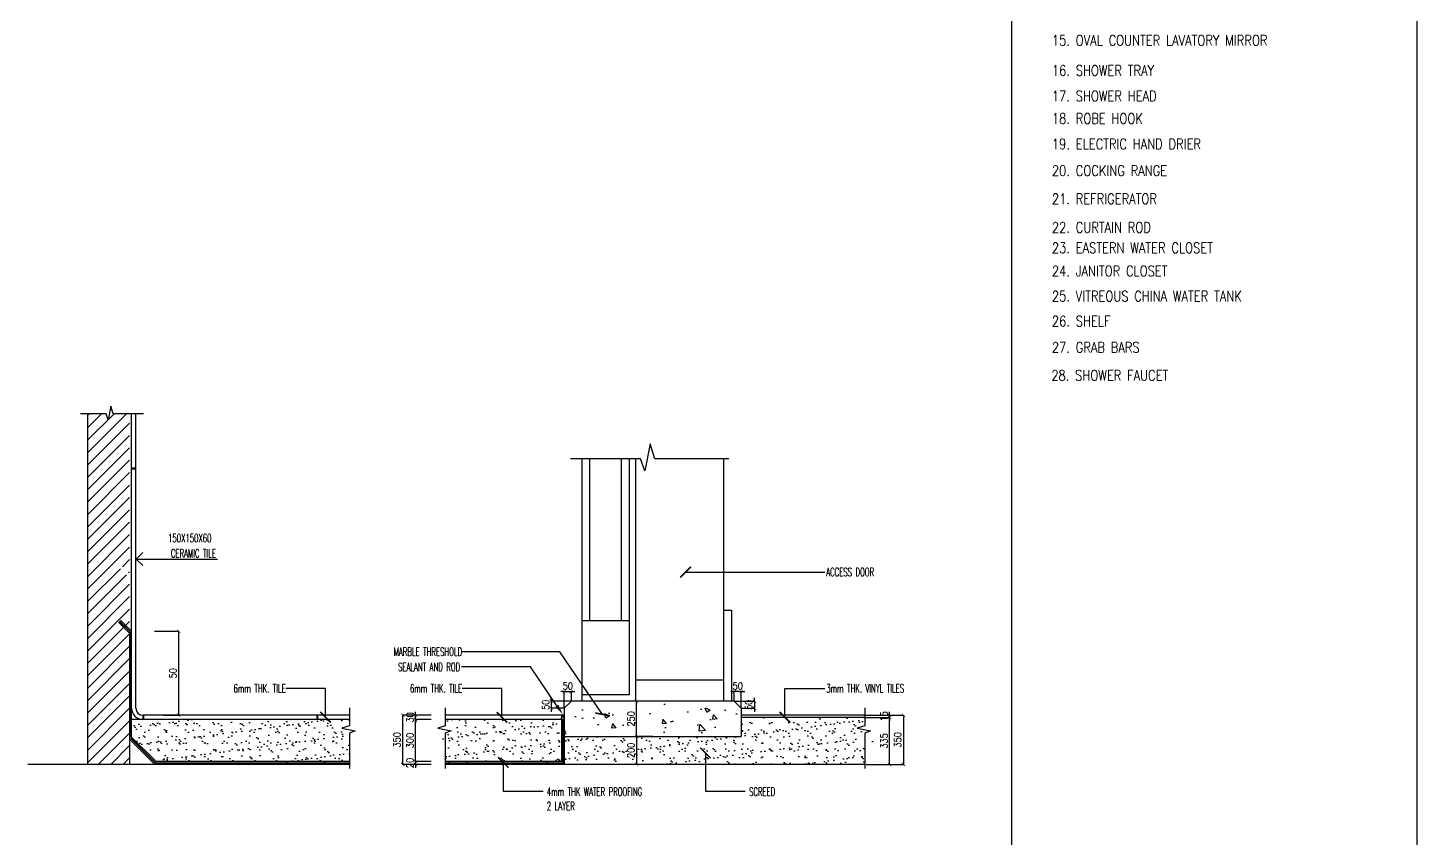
# Model space of a CAD drawing. Extents: x -203233 to -174356, y 196485 to 216410.
# Drawn here: x -184804 to -174908, y 204912 to 210688 of the extents above; entities that cross this region are included whole.
import ezdxf
from ezdxf.enums import TextEntityAlignment as Align

# ---------------------------------------------------------------- set-up
doc = ezdxf.new("R2010")
doc.units = 0
doc.header["$LTSCALE"] = 500
doc.header["$MEASUREMENT"] = 0
doc.linetypes.add('HIDDEN2', pattern=[0.1875, 0.125, -0.0625])
doc.layers.get('0').update_dxf_attribs({"linetype": 'CONTINUOUS'})
doc.layers.get('DEFPOINTS').update_dxf_attribs({"linetype": 'CONTINUOUS'})
for name, color, linetype in [('Dimout', 4, 'CONTINUOUS'), ('HatchA', 11, 'CONTINUOUS'), ('Plaster', 7, 'CONTINUOUS'), ('TITLE', 1, 'CONTINUOUS'), ('TXT', 2, 'CONTINUOUS'), ('WALL', 6, 'CONTINUOUS'), ('WallPartition', 2, 'CONTINUOUS'), ('Windows', 9, 'CONTINUOUS')]:
    doc.layers.add(name, color=color, linetype=linetype)
doc.styles.add('DIM', font='simplex.shx', dxfattribs={"width": 0.85})
doc.styles.add('ROMANS', font='romans.shx', dxfattribs={"width": 0.6})
doc.dimstyles.new('DIM1-25', dxfattribs={"dimscale": 25, "dimtxt": 2, "dimasz": 1, "dimexe": 1, "dimexo": 1, "dimgap": 0.6, "dimtad": 1, "dimdec": 0, "dimdsep": 46, "dimtxsty": 'DIM', "dimblk1": 'ARCHTICK', "dimblk2": 'ARCHTICK', "dimsah": 1, "dimcen": 0.09, "dimdle": 1, "dimclrd": 256, "dimclrt": 2, "dimadec": 0, "dimazin": 0, "dimtfac": 1, "dimtdec": 0, "dimtix": 1, "dimtmove": 1, "dimatfit": 3, "dimldrblk": 'ARCHTICK', "dimfxl": 0, "dimtvp": 2, "dimtolj": 1, "dimtzin": 0, "dimarcsym": 0})

# ---------------------------------------------------------------- blocks, each defined once
blk = doc.blocks.new('A0-BOX')
at = {"layer": 'TITLE'}
for p, q in [((101.75, 0), (101.75, 79.7)), ((113.3, 0), (113.3, 79.7))]:
    blk.add_line(p, q, dxfattribs=at)
blk = doc.blocks.new('_ARCHTICK')
at = {"color": 0, "linetype": 'ByBlock', "const_width": 0.15}
blk.add_lwpolyline([(-0.5, -0.5), (0.5, 0.5)], dxfattribs=at)
blk = doc.blocks.new('*D143')
at = {"layer": 'DEFPOINTS', "color": 0}
for p in [(-241547.8, 175065.4), (-241454, 175065.4), (-241404, 175115.4)]:
    blk.add_point(p, dxfattribs=at)
at = {"layer": 'Dimout', "color": 0, "lineweight": -2}
for p, q in [((-241404.7, 175115.4), (-241548.6, 175115.4)), ((-241454.7, 175065.4), (-241548.6, 175065.4))]:
    blk.add_line(p, q, dxfattribs=at)
at = {"layer": 'Dimout', "lineweight": -2}
for p, q in [((-241547.8, 175115.4), (-241547.8, 175140.4)), ((-241547.8, 175115.4), (-241547.8, 175065.4)), ((-241547.8, 175065.4), (-241547.8, 175040.4))]:
    blk.add_line(p, q, dxfattribs=at)
at = {"layer": 'Dimout', "lineweight": -2, "xscale": 25, "yscale": 25, "zscale": 25}
for p, rotation in [((-241547.8, 175115.4), 270), ((-241547.8, 175065.4), 90)]:
    blk.add_blockref('_ARCHTICK', p, dxfattribs=dict(at, rotation=rotation))
at = {"layer": 'Dimout', "color": 2, "insert": (-241587.8, 175090.4), "char_height": 50, "attachment_point": 5, "rotation": 90, "style": 'DIM'}
blk.add_mtext('\\A1;50', dxfattribs=at)
blk = doc.blocks.new('*D144')
at = {"layer": 'DEFPOINTS', "color": 0}
for p in [(-241404, 175184.3), (-241454, 175065.4), (-241404, 175115.4)]:
    blk.add_point(p, dxfattribs=at)
at = {"layer": 'Dimout', "lineweight": -2}
for p, q in [((-241454, 175184.3), (-241479, 175184.3)), ((-241454, 175184.3), (-241404, 175184.3)), ((-241404, 175184.3), (-241379, 175184.3))]:
    blk.add_line(p, q, dxfattribs=at)
at = {"layer": 'Dimout', "color": 0, "lineweight": -2}
for p, q in [((-241454, 175066.1), (-241454, 175185)), ((-241404, 175116.1), (-241404, 175185))]:
    blk.add_line(p, q, dxfattribs=at)
at = {"layer": 'Dimout', "lineweight": -2, "xscale": 25, "yscale": 25, "zscale": 25}
blk.add_blockref('_ARCHTICK', (-241454, 175184.3), dxfattribs=at)
at = {"layer": 'Dimout', "lineweight": -2, "xscale": 25, "yscale": 25, "zscale": 25, "rotation": 180}
blk.add_blockref('_ARCHTICK', (-241404, 175184.3), dxfattribs=at)
at = {"layer": 'Dimout', "color": 2, "insert": (-241429, 175224.3), "char_height": 50, "attachment_point": 5, "style": 'DIM'}
blk.add_mtext('\\A1;50', dxfattribs=at)
blk = doc.blocks.new('*D145')
at = {"layer": 'DEFPOINTS', "color": 0}
for p in [(-240244, 175184.3), (-240244, 175115.4), (-240194, 175065.4)]:
    blk.add_point(p, dxfattribs=at)
at = {"layer": 'Dimout', "lineweight": -2}
for p, q in [((-240244, 175184.3), (-240269, 175184.3)), ((-240194, 175184.3), (-240244, 175184.3)), ((-240194, 175184.3), (-240169, 175184.3))]:
    blk.add_line(p, q, dxfattribs=at)
at = {"layer": 'Dimout', "color": 0, "lineweight": -2}
for p, q in [((-240244, 175116.1), (-240244, 175185)), ((-240194, 175066.1), (-240194, 175185))]:
    blk.add_line(p, q, dxfattribs=at)
at = {"layer": 'Dimout', "lineweight": -2, "xscale": 25, "yscale": 25, "zscale": 25}
blk.add_blockref('_ARCHTICK', (-240244, 175184.3), dxfattribs=at)
at = {"layer": 'Dimout', "lineweight": -2, "xscale": 25, "yscale": 25, "zscale": 25, "rotation": 180}
blk.add_blockref('_ARCHTICK', (-240194, 175184.3), dxfattribs=at)
at = {"layer": 'Dimout', "color": 2, "insert": (-240219, 175224.3), "char_height": 50, "attachment_point": 5, "style": 'DIM'}
blk.add_mtext('\\A1;50', dxfattribs=at)
blk = doc.blocks.new('*D146')
at = {"layer": 'DEFPOINTS', "color": 0}
for p in [(-240244, 175115.4), (-240194, 175065.4), (-240100.2, 175065.4)]:
    blk.add_point(p, dxfattribs=at)
at = {"layer": 'Dimout', "color": 0, "lineweight": -2}
for p, q in [((-240243.2, 175115.4), (-240099.4, 175115.4)), ((-240193.2, 175065.4), (-240099.4, 175065.4))]:
    blk.add_line(p, q, dxfattribs=at)
at = {"layer": 'Dimout', "lineweight": -2}
for p, q in [((-240100.2, 175115.4), (-240100.2, 175140.4)), ((-240100.2, 175115.4), (-240100.2, 175065.4)), ((-240100.2, 175065.4), (-240100.2, 175040.4))]:
    blk.add_line(p, q, dxfattribs=at)
at = {"layer": 'Dimout', "lineweight": -2, "xscale": 25, "yscale": 25, "zscale": 25}
for p, rotation in [((-240100.2, 175115.4), 270), ((-240100.2, 175065.4), 90)]:
    blk.add_blockref('_ARCHTICK', p, dxfattribs=dict(at, rotation=rotation))
at = {"layer": 'Dimout', "color": 2, "insert": (-240140.2, 175090.4), "char_height": 50, "attachment_point": 5, "rotation": 90, "style": 'DIM'}
blk.add_mtext('\\A1;50', dxfattribs=at)
blk = doc.blocks.new('*D147')
at = {"layer": 'DEFPOINTS', "color": 0}
for p in [(-240939.7, 175115.4), (-240896.8, 175115.4), (-240824, 174865.4)]:
    blk.add_point(p, dxfattribs=at)
at = {"layer": 'Dimout', "color": 0, "lineweight": -2}
for p, q in [((-240897.6, 175115.4), (-240940.5, 175115.4)), ((-240824.7, 174865.4), (-240940.5, 174865.4))]:
    blk.add_line(p, q, dxfattribs=at)
at = {"layer": 'Dimout', "lineweight": -2}
blk.add_line((-240939.7, 174864.6), (-240939.7, 175116.1), dxfattribs=at)
at = {"layer": 'Dimout', "lineweight": -2, "xscale": 25, "yscale": 25, "zscale": 25}
for p, rotation in [((-240939.7, 175115.4), 90), ((-240939.7, 174865.4), 270)]:
    blk.add_blockref('_ARCHTICK', p, dxfattribs=dict(at, rotation=rotation))
at = {"layer": 'Dimout', "color": 2, "insert": (-240979.7, 174990.4), "char_height": 50, "attachment_point": 5, "rotation": 90, "style": 'DIM'}
blk.add_mtext('\\A1;250', dxfattribs=at)
blk = doc.blocks.new('*D148')
at = {"layer": 'DEFPOINTS', "color": 0}
for p in [(-240824, 174865.4), (-240939.7, 174665.4), (-240824, 174665.4)]:
    blk.add_point(p, dxfattribs=at)
at = {"layer": 'Dimout', "color": 0, "lineweight": -2}
for p, q in [((-240824.7, 174865.4), (-240940.5, 174865.4)), ((-240824.7, 174665.4), (-240940.5, 174665.4))]:
    blk.add_line(p, q, dxfattribs=at)
at = {"layer": 'Dimout', "lineweight": -2}
blk.add_line((-240939.7, 174866.1), (-240939.7, 174664.6), dxfattribs=at)
at = {"layer": 'Dimout', "lineweight": -2, "xscale": 25, "yscale": 25, "zscale": 25}
for p, rotation in [((-240939.7, 174865.4), 90), ((-240939.7, 174665.4), 270)]:
    blk.add_blockref('_ARCHTICK', p, dxfattribs=dict(at, rotation=rotation))
at = {"layer": 'Dimout', "color": 2, "insert": (-240979.7, 174765.4), "char_height": 50, "attachment_point": 5, "rotation": 90, "style": 'DIM'}
blk.add_mtext('\\A1;200', dxfattribs=at)
blk = doc.blocks.new('*D152')
at = {"layer": 'DEFPOINTS', "color": 0}
for p in [(-239297.4, 175015.4), (-239297.4, 174665.4), (-239039.1, 174665.4)]:
    blk.add_point(p, dxfattribs=at)
at = {"layer": 'Dimout', "color": 0, "lineweight": -2}
for p, q in [((-239296.6, 175015.4), (-239038.4, 175015.4)), ((-239296.6, 174665.4), (-239038.4, 174665.4))]:
    blk.add_line(p, q, dxfattribs=at)
at = {"layer": 'Dimout', "lineweight": -2}
blk.add_line((-239039.1, 175016.1), (-239039.1, 174664.6), dxfattribs=at)
at = {"layer": 'Dimout', "lineweight": -2, "xscale": 25, "yscale": 25, "zscale": 25}
for p, rotation in [((-239039.1, 175015.4), 90), ((-239039.1, 174665.4), 270)]:
    blk.add_blockref('_ARCHTICK', p, dxfattribs=dict(at, rotation=rotation))
at = {"layer": 'Dimout', "color": 2, "insert": (-239079.1, 174840.4), "char_height": 50, "attachment_point": 5, "rotation": 90, "style": 'DIM'}
blk.add_mtext('\\A1;350', dxfattribs=at)
blk = doc.blocks.new('*D153')
at = {"layer": 'DEFPOINTS', "color": 0}
for p in [(-239322.4, 175015.4), (-239320.5, 175000.4), (-239138.1, 175015.4)]:
    blk.add_point(p, dxfattribs=at)
at = {"layer": 'Dimout', "color": 0, "lineweight": -2}
for p, q in [((-239321.6, 175015.4), (-239137.3, 175015.4)), ((-239319.7, 175000.4), (-239137.3, 175000.4))]:
    blk.add_line(p, q, dxfattribs=at)
at = {"layer": 'Dimout', "lineweight": -2}
for p, q in [((-239138.1, 175015.4), (-239138.1, 175040.4)), ((-239138.1, 175000.4), (-239138.1, 175015.4)), ((-239138.1, 175000.4), (-239138.1, 174975.4))]:
    blk.add_line(p, q, dxfattribs=at)
at = {"layer": 'Dimout', "lineweight": -2, "xscale": 25, "yscale": 25, "zscale": 25}
for p, rotation in [((-239138.1, 175015.4), 270), ((-239138.1, 175000.4), 90)]:
    blk.add_blockref('_ARCHTICK', p, dxfattribs=dict(at, rotation=rotation))
at = {"layer": 'Dimout', "color": 2, "insert": (-239178.1, 175007.9), "char_height": 50, "attachment_point": 5, "rotation": 90, "style": 'DIM'}
blk.add_mtext('\\A1;15', dxfattribs=at)
blk = doc.blocks.new('*D154')
at = {"layer": 'DEFPOINTS', "color": 0}
for p in [(-239320.5, 175000.4), (-239138.1, 175000.4), (-239306, 174665.4)]:
    blk.add_point(p, dxfattribs=at)
at = {"layer": 'Dimout', "color": 0, "lineweight": -2}
for p, q in [((-239319.7, 175000.4), (-239137.3, 175000.4)), ((-239305.3, 174665.4), (-239137.3, 174665.4))]:
    blk.add_line(p, q, dxfattribs=at)
at = {"layer": 'Dimout', "lineweight": -2}
blk.add_line((-239138.1, 174664.6), (-239138.1, 175001.1), dxfattribs=at)
at = {"layer": 'Dimout', "lineweight": -2, "xscale": 25, "yscale": 25, "zscale": 25}
for p, rotation in [((-239138.1, 175000.4), 90), ((-239138.1, 174665.4), 270)]:
    blk.add_blockref('_ARCHTICK', p, dxfattribs=dict(at, rotation=rotation))
at = {"layer": 'Dimout', "color": 2, "insert": (-239178.1, 174832.9), "char_height": 50, "attachment_point": 5, "rotation": 90, "style": 'DIM'}
blk.add_mtext('\\A1;335', dxfattribs=at)
blk = doc.blocks.new('*D150')
at = {"layer": 'DEFPOINTS', "color": 0}
for p in [(-242513.8, 174985.4), (-242401.3, 174985.4), (-242401.3, 174685.4)]:
    blk.add_point(p, dxfattribs=at)
at = {"layer": 'Dimout', "color": 0, "lineweight": -2}
for p, q in [((-242402.1, 174985.4), (-242514.6, 174985.4)), ((-242402.1, 174685.4), (-242514.6, 174685.4))]:
    blk.add_line(p, q, dxfattribs=at)
at = {"layer": 'Dimout', "lineweight": -2}
blk.add_line((-242513.8, 174684.6), (-242513.8, 174986.1), dxfattribs=at)
at = {"layer": 'Dimout', "lineweight": -2, "xscale": 25, "yscale": 25, "zscale": 25}
for p, rotation in [((-242513.8, 174985.4), 90), ((-242513.8, 174685.4), 270)]:
    blk.add_blockref('_ARCHTICK', p, dxfattribs=dict(at, rotation=rotation))
at = {"layer": 'Dimout', "color": 2, "insert": (-242553.8, 174835.4), "char_height": 50, "attachment_point": 5, "rotation": 90, "style": 'DIM'}
blk.add_mtext('\\A1;300', dxfattribs=at)
blk = doc.blocks.new('*D149')
at = {"layer": 'DEFPOINTS', "color": 0}
for p in [(-242513.8, 175015.4), (-242401.3, 175015.4), (-242401.3, 174985.4)]:
    blk.add_point(p, dxfattribs=at)
at = {"layer": 'Dimout', "color": 0, "lineweight": -2}
for p, q in [((-242402.1, 175015.4), (-242514.6, 175015.4)), ((-242402.1, 174985.4), (-242514.6, 174985.4))]:
    blk.add_line(p, q, dxfattribs=at)
at = {"layer": 'Dimout', "lineweight": -2}
for p, q in [((-242513.8, 175015.4), (-242513.8, 175040.4)), ((-242513.8, 174985.4), (-242513.8, 175015.4)), ((-242513.8, 174985.4), (-242513.8, 174960.4))]:
    blk.add_line(p, q, dxfattribs=at)
at = {"layer": 'Dimout', "lineweight": -2, "xscale": 25, "yscale": 25, "zscale": 25}
for p, rotation in [((-242513.8, 175015.4), 270), ((-242513.8, 174985.4), 90)]:
    blk.add_blockref('_ARCHTICK', p, dxfattribs=dict(at, rotation=rotation))
at = {"layer": 'Dimout', "color": 2, "insert": (-242553.8, 175000.4), "char_height": 50, "attachment_point": 5, "rotation": 90, "style": 'DIM'}
blk.add_mtext('\\A1;30', dxfattribs=at)
blk = doc.blocks.new('*D142')
at = {"layer": 'DEFPOINTS', "color": 0}
for p in [(-242604.7, 175015.4), (-242401.3, 175015.4), (-242401.3, 174665.4)]:
    blk.add_point(p, dxfattribs=at)
at = {"layer": 'Dimout', "color": 0, "lineweight": -2}
for p, q in [((-242402.1, 175015.4), (-242605.5, 175015.4)), ((-242402.1, 174665.4), (-242605.5, 174665.4))]:
    blk.add_line(p, q, dxfattribs=at)
at = {"layer": 'Dimout', "lineweight": -2}
blk.add_line((-242604.7, 174664.6), (-242604.7, 175016.1), dxfattribs=at)
at = {"layer": 'Dimout', "lineweight": -2, "xscale": 25, "yscale": 25, "zscale": 25}
for p, rotation in [((-242604.7, 175015.4), 90), ((-242604.7, 174665.4), 270)]:
    blk.add_blockref('_ARCHTICK', p, dxfattribs=dict(at, rotation=rotation))
at = {"layer": 'Dimout', "color": 2, "insert": (-242644.7, 174840.4), "char_height": 50, "attachment_point": 5, "rotation": 90, "style": 'DIM'}
blk.add_mtext('\\A1;350', dxfattribs=at)
blk = doc.blocks.new('*D151')
at = {"layer": 'DEFPOINTS', "color": 0}
for p in [(-242513.8, 174685.4), (-242401.3, 174685.4), (-242401.3, 174665.4)]:
    blk.add_point(p, dxfattribs=at)
at = {"layer": 'Dimout', "color": 0, "lineweight": -2}
for p, q in [((-242402.1, 174685.4), (-242514.6, 174685.4)), ((-242402.1, 174665.4), (-242514.6, 174665.4))]:
    blk.add_line(p, q, dxfattribs=at)
at = {"layer": 'Dimout', "lineweight": -2}
for p, q in [((-242513.8, 174685.4), (-242513.8, 174710.4)), ((-242513.8, 174665.4), (-242513.8, 174685.4)), ((-242513.8, 174665.4), (-242513.8, 174640.4))]:
    blk.add_line(p, q, dxfattribs=at)
at = {"layer": 'Dimout', "lineweight": -2, "xscale": 25, "yscale": 25, "zscale": 25}
for p, rotation in [((-242513.8, 174685.4), 270), ((-242513.8, 174665.4), 90)]:
    blk.add_blockref('_ARCHTICK', p, dxfattribs=dict(at, rotation=rotation))
at = {"layer": 'Dimout', "color": 2, "insert": (-242553.8, 174675.4), "char_height": 50, "attachment_point": 5, "rotation": 90, "style": 'DIM'}
blk.add_mtext('\\A1;20', dxfattribs=at)
blk = doc.blocks.new('*D155')
at = {"layer": 'DEFPOINTS', "color": 0}
for p in [(-244373.1, 175615), (-244200.1, 175615), (-244312.6, 175015.4)]:
    blk.add_point(p, dxfattribs=at)
at = {"layer": 'Dimout', "color": 0, "lineweight": -2}
for p, q in [((-244372.4, 175615), (-244199.3, 175615)), ((-244311.8, 175015.4), (-244199.3, 175015.4))]:
    blk.add_line(p, q, dxfattribs=at)
at = {"layer": 'Dimout', "lineweight": -2}
blk.add_line((-244200.1, 175014.6), (-244200.1, 175615.7), dxfattribs=at)
at = {"layer": 'Dimout', "lineweight": -2, "xscale": 25, "yscale": 25, "zscale": 25}
for p, rotation in [((-244200.1, 175615), 90), ((-244200.1, 175015.4), 270)]:
    blk.add_blockref('_ARCHTICK', p, dxfattribs=dict(at, rotation=rotation))
at = {"layer": 'Dimout', "color": 2, "insert": (-244240.1, 175315.2), "char_height": 50, "attachment_point": 5, "rotation": 90, "style": 'DIM'}
blk.add_mtext('\\A1;50', dxfattribs=at)
blk = doc.blocks.new('A$C36A622BA')
at = {"layer": 'HatchA'}
h = blk.add_hatch(dxfattribs=at)
h.set_pattern_fill('ANSI31', color=256, scale=500, style=0)
h.set_pattern_definition([(45, (245028.43, -174338.604), (-44.194174, 44.194174), [])])
h.paths.add_polyline_path([(725.4, 2825.7), (425.4, 2825.7), (425.4, 326.8), (725.4, 326.8), (725.4, 1655.6), (648.7, 1732.3), (662.9, 1746.4), (725.4, 1683.9)])
at = {"layer": 'Windows'}
h = blk.add_hatch(dxfattribs=at)
h.set_pattern_fill('AR-CONC', color=256, scale=50, style=0)
h.set_pattern_definition([(130, (-1250190.07, -904339.95), (-358.63009, -31.37607), [37.5, -412.5]), (185, (-1250190.07, -904339.95), (69.37567, 376.09607), [30, -330]), (79.5486, (-1250219.96, -904342.56), (-289.25469, 344.71977), [31.870095, -350.57106]), (133.8158, (-1250190.07, -904239.95), (-533.62052, -82.75951), [56.25, -618.75]), (83.3644, (-1250234.54, -904246.84), (-467.33135, 487.05894), [47.80514, -525.8565]), (188.8158, (-1250190.1, -904239.95), (-467.33097, 487.0593), [45, -495]), (159, (-1250240.07, -904264.95), (-298.453526, -201.309445), [37.5, -412.5]), (214, (-1250240.07, -904264.95), (-121.65767, 362.57502), [30, -330]), (108.5486, (-1250264.95, -904281.72), (-420.111314, 161.26525), [31.870095, -350.57106]), (142.5, (-1250190.07, -904339.95), (-6.079928, 166.446927), [0, -326, 0, -335, 0, -331.25]), (172.5, (-1250190.07, -904339.95), (-131.534769, 197.205856), [0, -191, 0, -318.5, 0, -126.25]), (212.5, (-1250078.57, -904339.95), (-266.911218, -11.277436), [0, -125, 0, -390, 0, -517.5]), (222.5, (-1250028.57, -904339.95), (-291.593085, 50.05249), [0, -162.5, 0, -259, 0, -367.5])])
h.paths.add_polyline_path([(3871.2, 776.8), (3821.2, 726.8), (3821.2, 526.8), (5081.2, 526.8), (5081.2, 726.8), (5031.2, 776.8)])
h = blk.add_hatch(dxfattribs=at)
h.set_pattern_fill('AR-SAND', color=256, scale=50, style=0)
h.set_pattern_definition([(37.5, (245028.43, -174338.6), (-3.149668, 96.341188), [0, -76, 0, -85, 0, -81.25]), (7.5, (245028.43, -174338.6), (88.488835, 141.107303), [0, -41, 0, -68.5, 0, -26.25]), (327.5, (244966.93, -174338.6), (155.707093, 0.282953), [0, -25, 0, -90, 0, -117.5]), (317.5, (244966.93, -174338.6), (150.30633, 43.88378), [0, -12.5, 0, -59, 0, -67.5])])
h.paths.add_polyline_path([(2290.9, 646.8), (819.5, 646.8), (739.5, 646.8), (739.5, 521.4), (914.2, 346.8), (2290.9, 346.8)])
h = blk.add_hatch(dxfattribs=at)
h.set_pattern_fill('AR-SAND', color=256, scale=50, style=0)
h.set_pattern_definition([(37.5, (1234008.78, -958350.7), (-3.149668, 96.3411885), [0, -76, 0, -85, 0, -81.25]), (7.5, (1234008.78, -958350.7), (88.488835, 141.107303), [0, -41, 0, -68.5, 0, -26.25]), (327.5, (1233947.28, -958350.7), (155.707093, 0.2829527), [0, -25, 0, -90, 0, -117.5]), (317.5, (1233947.28, -958350.7), (150.30633, 43.883778), [0, -12.5, 0, -59, 0, -67.5])])
h.paths.add_polyline_path([(5961.2, 326.8), (5961.2, 454.4), (6045.6, 485.4), (5853.2, 522.6), (5961.2, 556.7), (5961.2, 661.8), (5081.2, 661.8), (5081.2, 526.8), (3821.2, 526.8), (3821.2, 326.8)])
h.paths.add_polyline_path([(3801.2, 346.8), (3801.2, 646.8), (2973.6, 646.8), (2973.6, 556.7), (2865.5, 522.6), (3057.9, 485.4), (2973.6, 454.4), (2973.6, 346.8)])
at = {"layer": 'Dimout'}
for p, q in [((3579.7, 1021.4), (3087.9, 1021.4)), ((3768.3, 745.2), (3579.7, 1021.4))]:
    blk.add_line(p, q, dxfattribs=at)
blk.add_solid([(3778.6, 752.2), (3810.6, 683.3), (3758, 738.1)], dxfattribs=at)
at = {"layer": 'HatchA'}
for points in [[(2290.2, 730.5), (2290.2, 601.7), (2236.2, 584.7), (2332.3, 566.1), (2290.2, 550.6), (2290.2, 297.7)], [(2973.6, 730.5), (2973.6, 601.7), (2919.5, 584.7), (3015.7, 566.1), (2973.6, 550.6), (2973.6, 297.7)], [(5960.9, 730.5), (5960.9, 601.7), (5906.8, 584.7), (6003, 566.1), (5960.9, 550.6), (5960.9, 297.7)]]:
    blk.add_lwpolyline(points, dxfattribs=at)
at = {"layer": 'Plaster'}
for p, q in [((739.5, 726.8), (739.5, 2825.7)), ((769.5, 726.8), (769.5, 2825.7)), ((772.5, 1790.1), (1351.5, 1790.1)), ((4955.6, 926.8), (4327.8, 926.8)), ((2290.9, 676.8), (819.5, 676.8)), ((2290.9, 646.8), (819.5, 646.8)), ((3821.2, 676.8), (2973.6, 676.8)), ((3801.2, 646.8), (2973.6, 646.8)), ((5960.9, 676.8), (5081.2, 676.8))]:
    blk.add_line(p, q, dxfattribs=at)
for points in [[(823.1, 2825.7), (609, 2825.7), (592, 2879.7), (573.4, 2783.5), (557.9, 2825.7), (374.4, 2825.7)], [(4993.6, 2503.9), (4466.5, 2503.9), (4432.3, 2611.9), (4395.1, 2419.5), (4364.1, 2503.9), (3865.7, 2503.9)]]:
    blk.add_lwpolyline(points, dxfattribs=at)
for radius in [80, 50]:
    blk.add_arc((819.5, 726.8), radius, 180, 270, dxfattribs=at)
at = {"layer": 'WALL'}
for p, q in [((425.4, 2825.7), (425.4, 326.8)), ((772.5, 1790.1), (818.8, 1836.4)), ((772.5, 1790.1), (818.8, 1743.8)), ((648.7, 1337.8), (725.4, 1261.2)), ((662.9, 1352), (739.5, 1275.3)), ((725.4, 1261.2), (725.4, 326.8)), ((739.5, 521.4), (739.5, 1275.3)), ((3821.2, 726.8), (3871.2, 776.8)), ((3821.2, 726.8), (3821.2, 526.8)), ((5031.2, 776.8), (3871.2, 776.8)), ((5081.2, 726.8), (5031.2, 776.8)), ((5081.2, 726.8), (5081.2, 526.8)), ((1597.1, 646.8), (739.5, 646.8)), ((3801.2, 676.8), (3801.2, 346.8)), ((5961.2, 661.8), (5081.2, 661.8)), ((725.4, 507.2), (905.9, 326.8)), ((739.5, 521.4), (914.2, 346.8)), ((3821.2, 526.8), (5081.2, 526.8)), ((3821.2, 526.8), (3821.2, 326.8)), ((2290.9, 326.8), (0, 326.8)), ((2290.9, 346.8), (914.2, 346.8)), ((3801.2, 346.8), (2973.6, 346.8)), ((5961.2, 326.8), (2973.6, 326.8))]:
    blk.add_line(p, q, dxfattribs=at)
at = {"layer": 'WallPartition', "linetype": 'HIDDEN2', "const_width": 10}
for points in [[(655.8, 1344.9), (731.6, 1269.1)], [(731.6, 521.4), (731.6, 1269.1)], [(3811.2, 646.8), (3811.2, 336.8), (2973.6, 336.8)], [(732.5, 514.3), (920, 326.8)], [(2290.9, 336.8), (910, 336.8)]]:
    blk.add_lwpolyline(points, dxfattribs=at)
at = {"layer": 'Windows'}
for p, q in [((3945.6, 2503.9), (3945.6, 776.8)), ((4001.2, 2503.9), (4001.2, 1350.1)), ((4226.6, 2503.9), (4226.6, 1350.1)), ((4282.2, 2503.9), (4282.2, 823.3)), ((4327.8, 2503.9), (4327.8, 776.8)), ((4955.6, 2503.9), (4955.6, 776.8)), ((769.5, 2436.8), (739.5, 2436.8)), ((769.5, 2431.8), (739.5, 2431.8)), ((4955.6, 1426.8), (5011.2, 1426.8)), ((5011.2, 1426.8), (5011.2, 776.8)), ((648.7, 1337.8), (662.9, 1352)), ((4282.2, 1350.1), (3945.6, 1350.1)), ((4282.2, 823.3), (3945.6, 823.3)), ((819.5, 676.8), (819.5, 646.8)), ((824.5, 676.8), (824.5, 646.8)), ((2059.5, 676.8), (2059.5, 646.8)), ((2064.5, 676.8), (2064.5, 646.8))]:
    blk.add_line(p, q, dxfattribs=at)
blk.add_circle((3811.2, 656.2), 10, dxfattribs=at)
for centre, start in [((3811.2, 676.4), 177.96614), ((3811.2, 679.4), 195.35855)]:
    blk.add_arc(centre, 10, start, 2.03386, dxfattribs=at)
at = {"layer": 'TXT', "style": 'ROMANS', "width": 0.6}
for s, p in [('150X150X60', (1307.9, 1939.5)), ('CERAMIC TILE', (1340, 1831.4)), ('MARBLE THRESHOLD', (3093.5, 1129.7)), ('SEALANT AND ROD', (3079.6, 1021.4)), ('6mm THK. TILE', (1837.4, 868.2)), ('6mm THK. TILE', (3093.5, 868.2))]:
    blk.add_text(s, height=60, dxfattribs=at).set_placement(p, align=Align.MIDDLE_RIGHT)
for s, p in [('ACCESS DOOR', (5686.6, 1697.2)), ('3mm THK. VINYL TILES', (5686.6, 868.2))]:
    blk.add_text(s, height=60, dxfattribs=at).set_placement(p, align=Align.MIDDLE_LEFT)
for s, p in [('4mm THK WATER PROOFING', (3696.8, 102.2)), ('SCREED', (5136.7, 102.2)), ('2 LAYER', (3696.8, 0))]:
    blk.add_text(s, height=60, dxfattribs=at).set_placement(p)
at = {"layer": 'Dimout'}
dim = blk.add_linear_dim(base=(1075.1, 1276.4), p1=(962.6, 676.8), p2=(902.1, 1276.4), angle=90, text='50', dimstyle='DIM1-25', dxfattribs=at)
dim.commit()
dim.dimension.update_dxf_attribs({"geometry": '*D155', "text_midpoint": (1035.1, 976.6), "insert": (245275.2, -174338.6)})
for base, p1, p2, angle, picture, middle in [((3871.2, 845.7), (3821.2, 726.8), (3871.2, 776.8), 180, '*D144', (3846.2, 885.7)), ((3727.4, 726.8), (3871.2, 776.8), (3821.2, 726.8), 90, '*D143', (3687.4, 751.8)), ((5175, 726.8), (5031.2, 776.8), (5081.2, 726.8), 90, '*D146', (5135, 751.8)), ((2761.4, 676.8), (2873.9, 646.8), (2873.9, 676.8), 90, '*D149', (2721.4, 661.8)), ((4335.5, 776.8), (4451.2, 526.8), (4378.4, 776.8), 90, '*D147', (4295.5, 651.8)), ((6137.1, 676.8), (5954.7, 661.8), (5952.8, 676.8), 90, '*D153', (6097.1, 669.3)), ((2670.5, 676.8), (2873.9, 326.8), (2873.9, 676.8), 90, '*D142', (2630.5, 501.8)), ((2761.4, 646.8), (2873.9, 346.8), (2873.9, 646.8), 90, '*D150', (2721.4, 496.8)), ((6137.1, 661.8), (5969.2, 326.8), (5954.7, 661.8), 90, '*D154', (6097.1, 494.3)), ((6236.1, 326.8), (5977.8, 676.8), (5977.8, 326.8), 90, '*D152', (6196.1, 501.8)), ((4335.5, 326.8), (4451.2, 526.8), (4451.2, 326.8), 90, '*D148', (4295.5, 426.8)), ((2761.4, 346.8), (2873.9, 326.8), (2873.9, 346.8), 90, '*D151', (2721.4, 336.8))]:
    dim = blk.add_linear_dim(base=base, p1=p1, p2=p2, angle=angle, dimstyle='DIM1-25', dxfattribs=at)
    dim.commit()
    dim.dimension.update_dxf_attribs({"geometry": picture, "text_midpoint": middle, "insert": (245275.2, -174338.6)})
dim = blk.add_linear_dim(base=(5031.2, 845.7), p1=(5081.2, 726.8), p2=(5031.2, 776.8), dimstyle='DIM1-25', dxfattribs=at)
dim.commit()
dim.dimension.update_dxf_attribs({"geometry": '*D145', "text_midpoint": (5056.2, 885.7), "insert": (245275.2, -174338.6)})
for points, override in [([(4685, 1697.2), (5675.8, 1697.2)], {"dimasz": 3, "dimtad": 0}), ([(4094.3, 683.3), (3789.4, 1129.7), (3093.5, 1129.7)], {"dimasz": 3, "dimgap": 0.6, "dimtad": 0}), ([(2120.9, 662.7), (2120.9, 868.2), (1837.4, 868.2)], {"dimasz": 3, "dimgap": 0.6, "dimtad": 0}), ([(3377.1, 662.7), (3377.1, 868.2), (3093.5, 868.2)], {"dimasz": 3, "dimgap": 0.6, "dimtad": 0}), ([(5392.2, 662.7), (5392.2, 868.2), (5675.8, 868.2)], {"dimasz": 3, "dimgap": 0.6, "dimtad": 0}), ([(4826.1, 408.7), (4826.1, 135.3), (5109.7, 135.3)], {"dimasz": 3, "dimgap": 0.6, "dimtad": 0}), ([(3386.2, 340.8), (3386.2, 135.3), (3669.8, 135.3)], {"dimasz": 3, "dimgap": 0.6, "dimtad": 0})]:
    blk.add_leader(points, dimstyle='DIM1-25', override=override, dxfattribs=at)

msp = doc.modelspace()

# ---------------------------------------------------------------- linework, layer by layer
at = {"layer": 'TITLE'}
for p, q in [((-177795.8, 196485.4), (-177795.8, 210335.4)), ((-174908.3, 196485.4), (-174908.3, 210335.4))]:
    msp.add_line(p, q, dxfattribs=at)

# ---------------------------------------------------------------- block references
at = {"xscale": 250, "yscale": 250, "zscale": 250}
msp.add_blockref('A0-BOX', (-203233.3, 196485.4), dxfattribs=at)
at = {"layer": 'Dimout'}
msp.add_blockref('A$C36A622BA', (-184804, 205111.2), dxfattribs=at)

# ---------------------------------------------------------------- texts
at = {"layer": 'TXT', "style": 'ROMANS', "width": 0.8}
for s, p in [('15. OVAL COUNTER LAVATORY MIRROR', (-177510.1, 210560.4)), ('16. SHOWER TRAY', (-177510.1, 210345.8)), ('17. SHOWER HEAD', (-177510.1, 210163.7)), ('18. ROBE HOOK', (-177510.1, 210003)), ('19. ELECTRIC HAND DRIER', (-177510.1, 209821.4)), ('20. COCKING RANGE', (-177510.1, 209631.6)), ('21. REFRIGERATOR', (-177510.1, 209431.4)), ('22. CURTAIN ROD', (-177510.1, 209227.3)), ('23. EASTERN WATER CLOSET', (-177510.1, 209082.1)), ('24. JANITOR CLOSET', (-177510.1, 208916.7)), ('25. VITREOUS CHINA WATER TANK', (-177510.1, 208737.5)), ('26. SHELF', (-177510.1, 208559.5)), ('27. GRAB BARS', (-177510.1, 208372.4)), ('28. SHOWER FAUCET', (-177514.2, 208173.6))]:
    msp.add_text(s, height=75, dxfattribs=at).set_placement(p)

doc.saveas('drawing.dxf')
